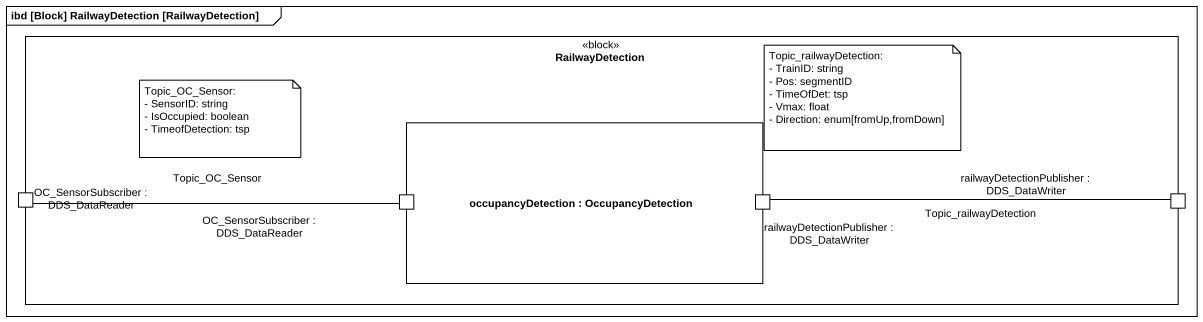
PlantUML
@startuml
mainframe ibd [Block] RailwayDetection [RailwayDetection]
rectangle RailwayDetection <<block>> {
  rectangle "occupancyDetection : OccupancyDetection" as occupancyDetection {
    port "OC_SensorSubscriber : DDS_DataReader" as OC_SensorSubscriber_DDS_2
    port "railwayDetectionPublisher : DDS_DataWriter" as railwayDetectionPublisher
  }
  port "OC_SensorSubscriber : DDS_DataReader" as OC_SensorSubscriber_DDS
  port "railwayDetectionPublisher : DDS_DataWriter" as railwayDetectionPublisher_2
}
OC_SensorSubscriber_DDS -right- OC_SensorSubscriber_DDS_2 : Topic_OC_Sensor
railwayDetectionPublisher -right- railwayDetectionPublisher_2 : Topic_railwayDetection
note as N1
  Topic_railwayDetection:
  - TrainID: string
  - Pos: segmentID
  - TimeOfDet: tsp
  - Vmax: float
  - Direction: enum[fromUp,fromDown]
end note
note as N2
  Topic_OC_Sensor:
  - SensorID: string
  - IsOccupied: boolean
  - TimeofDetection: tsp
end note
@enduml
